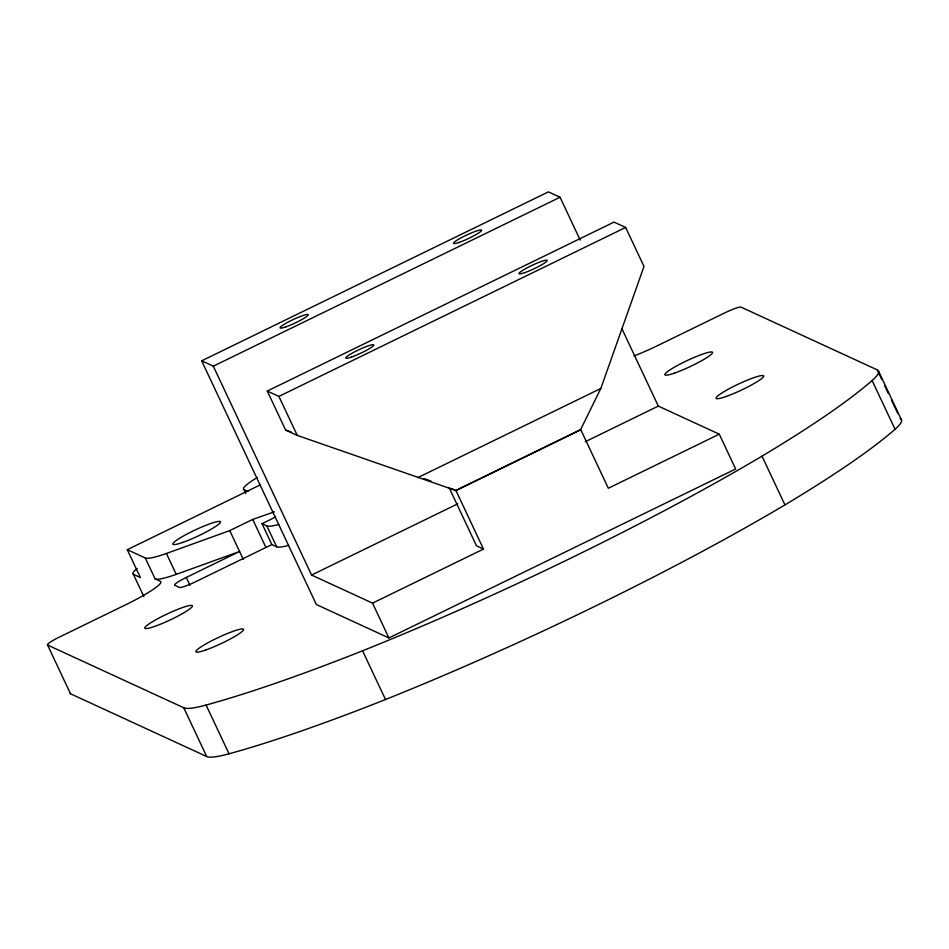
<?xml version="1.0" encoding="UTF-8"?>
<svg xmlns="http://www.w3.org/2000/svg" width="949" height="949" viewBox="0 0 949 949"><rect width="100%" height="100%" fill="white"/><g stroke="black" fill="none" stroke-linecap="round" stroke-linejoin="round"><path stroke-width="1.42" d="M600.824 388.473L643.991 266.444L625.64 227.452L614.015 222.102L267.274 391.047L285.613 430.039L297.251 435.401L455.745 490.479L580.574 429.66L600.824 388.473L417.738 477.679M621.785 328.449L658.321 406.101L719.283 434.179L735.665 468.996L388.912 637.942L316.337 604.513L201.662 360.834L548.403 191.876L560.04 197.238L580.207 240.085M201.662 360.834L213.3 366.184L560.04 197.238M267.274 391.047L278.899 396.409L625.64 227.452M137.237 568.57A46.548 5.919 -25.2 0 0 133.394 574.335L140.369 577.55L127.273 549.696L260.216 484.915M127.273 549.696L145.292 558A57.403 7.295 -25.2 0 0 166.419 553.481L229.753 530.61L252.731 519.411L274.356 511.843M288.615 545.331A61.341 7.794 -25.2 0 1 276.669 546.79L271.865 544.584L262.043 523.694L268.97 520.313A15.516 1.969 -25.2 0 0 275.601 516.79M271.865 544.584L195.577 581.749A15.516 1.969 -25.2 0 1 179.385 587.443L174.735 585.296A15.516 1.969 -25.2 0 1 186.277 577.466L239.587 551.488L176.241 574.37A57.403 7.295 -25.2 0 1 155.126 578.89L145.292 558M451.238 488.403L455.971 490.586L580.8 429.767L608.321 488.249L719.283 434.179M213.3 366.184L311.58 575.058L457.726 503.848M585.26 441.712L658.321 406.101M311.58 575.058L372.542 603.137L483.492 549.068L455.971 490.586M285.613 430.039L291.201 431.997M423.859 478.557L430.846 481.001M881.585 379.102L877.244 369.873L741.062 307.144A15.516 1.969 -25.2 0 0 724.87 312.826L658.298 345.27A46.548 5.919 -25.2 0 1 634.015 355.982M483.492 549.068L476.517 545.853L448.996 487.371M257.369 477.466A46.548 5.919 -25.2 0 0 243.988 489.565L247.986 491.404M262.043 523.694L266.835 525.9A61.341 7.794 -25.2 0 0 278.781 524.441M155.126 578.89L160.322 581.286A46.548 5.919 -25.2 0 1 125.695 604.774L59.123 637.218A15.516 1.969 -25.2 0 0 47.58 645.047L70.511 693.778L206.692 756.519A114.675 14.567 -25.2 0 0 229.029 753.791A445.259 56.572 -25.2 0 0 385.496 699.52A433.183 55.042 -25.2 0 0 784.942 504.892A445.259 56.572 -25.2 0 0 895.049 429.268A114.675 14.567 -25.2 0 0 900.186 418.616M47.58 645.047L183.762 707.776A114.675 14.567 -25.2 0 0 206.099 705.048A445.259 56.572 -25.2 0 0 362.565 650.789A433.183 55.042 -25.2 0 0 762.011 456.149A445.259 56.572 -25.2 0 0 872.107 380.525A114.675 14.567 -25.2 0 0 877.244 369.873M878.62 371.332L901.55 420.075M884.682 385.685L888.406 393.586M891.502 400.17L897.707 413.349M872.107 380.525L895.049 429.268M762.011 456.149L784.942 504.892M278.899 396.409L297.251 435.401M372.542 603.137L388.912 637.942M362.565 650.789L385.496 699.52M266.835 525.9L276.669 546.79M243.988 489.565L245.838 493.48M252.731 519.411L265.957 547.526M229.753 530.61L243.3 559.4M186.277 577.466L189.99 585.367M166.419 553.481L176.241 574.37M206.099 705.048L229.029 753.791M133.394 574.335L143.833 596.53M183.762 707.776L206.692 756.519M70.511 693.778A15.516 1.969 -25.2 0 1 70.38 693.268M459.375 242.327A15.516 1.969 -25.2 0 0 481.534 230.548A15.516 1.969 -25.2 0 0 461.7 237.511A15.516 1.969 -25.2 0 0 459.375 242.327M182.742 542.413A26.37 3.357 -25.2 0 0 220.417 522.377A26.37 3.357 -25.2 0 0 186.692 534.216A26.37 3.357 -25.2 0 0 182.742 542.413M351.604 357.026A15.516 1.969 -25.2 0 0 373.776 345.246A15.516 1.969 -25.2 0 0 353.941 352.209A15.516 1.969 -25.2 0 0 351.604 357.026M524.987 272.553A15.516 1.969 -25.2 0 0 547.146 260.761A15.516 1.969 -25.2 0 0 527.312 267.725A15.516 1.969 -25.2 0 0 524.987 272.553M286.005 326.812A15.516 1.969 -25.2 0 0 308.164 315.021A15.516 1.969 -25.2 0 0 288.33 321.984A15.516 1.969 -25.2 0 0 286.005 326.812M725.949 396.54A26.37 3.357 -25.2 0 0 763.625 376.504A26.37 3.357 -25.2 0 0 729.911 388.343A26.37 3.357 -25.2 0 0 725.949 396.54M674.81 372.981A26.37 3.357 -25.2 0 0 712.485 352.945A26.37 3.357 -25.2 0 0 678.76 364.784A26.37 3.357 -25.2 0 0 674.81 372.981M205.838 649.97A26.37 3.357 -25.2 0 0 243.513 629.934A26.37 3.357 -25.2 0 0 209.788 641.773A26.37 3.357 -25.2 0 0 205.838 649.97M154.687 626.411A26.37 3.357 -25.2 0 0 192.362 606.375A26.37 3.357 -25.2 0 0 158.649 618.214A26.37 3.357 -25.2 0 0 154.687 626.411"/></g></svg>
